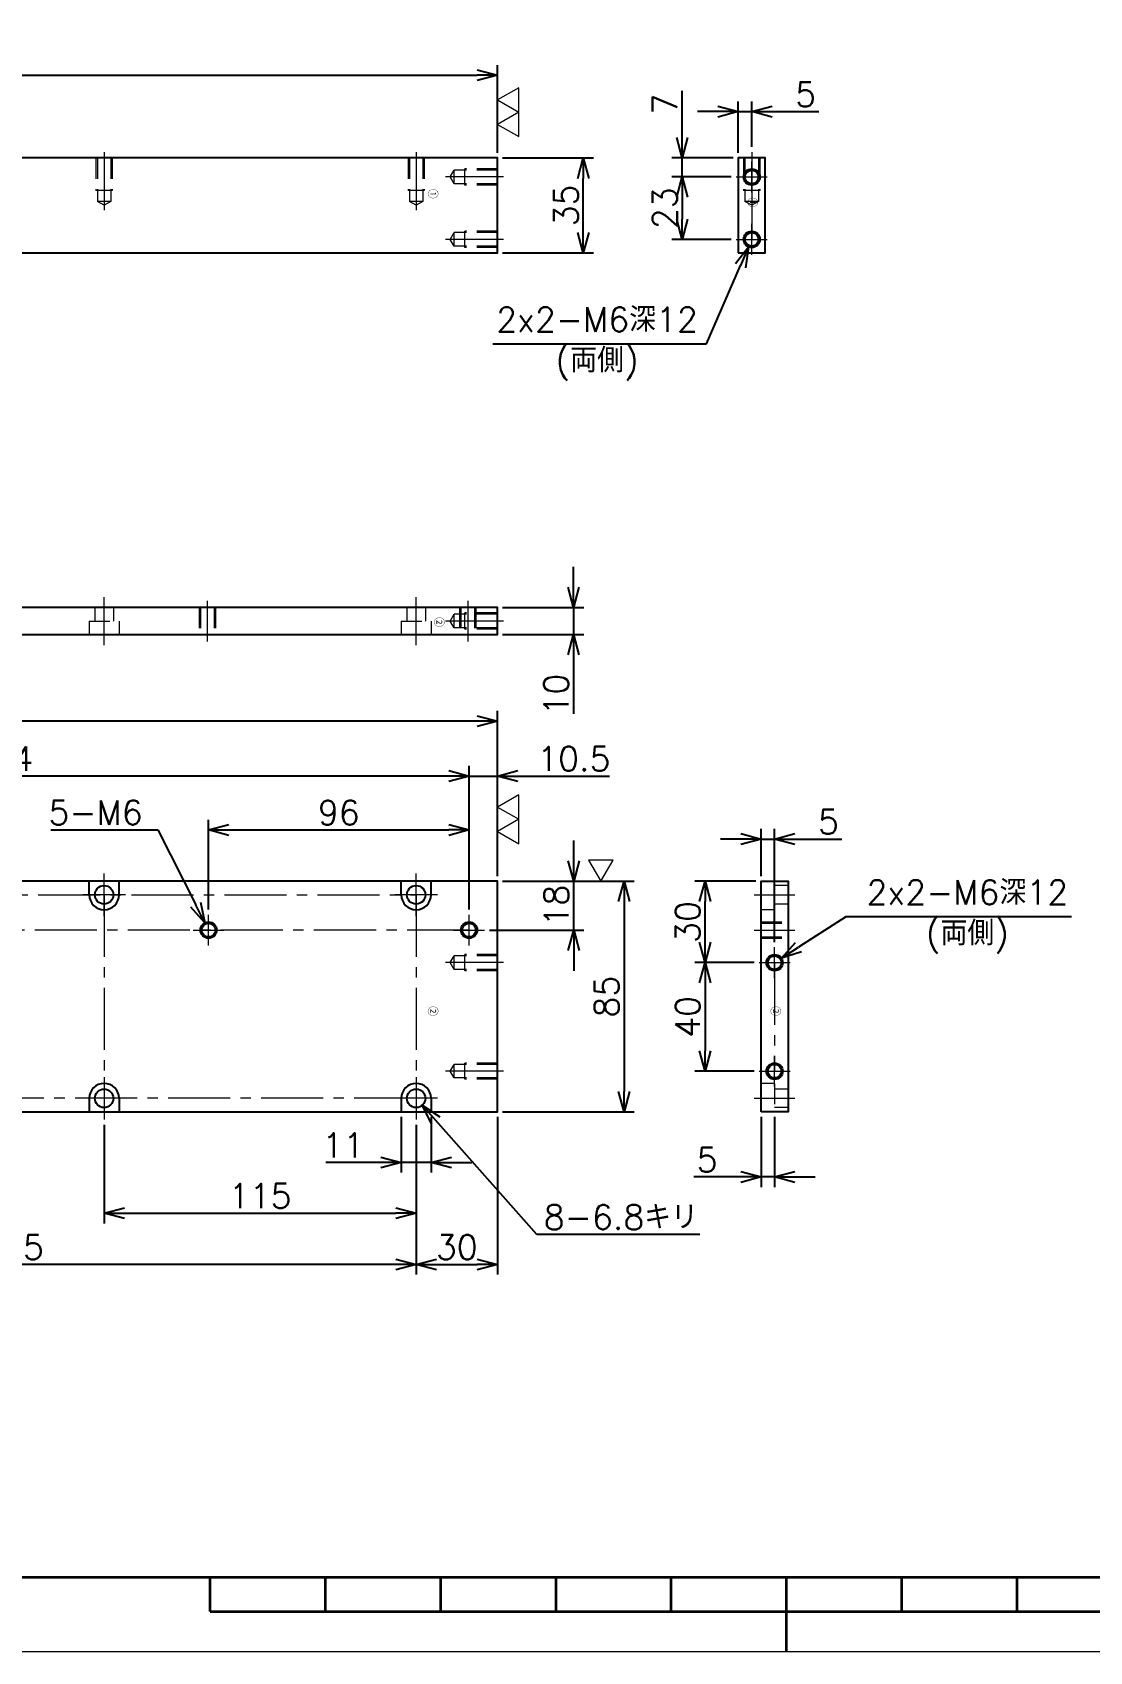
# Model space of a CAD drawing. Header units: millimetres. Extents: x 0 to 1764, y -17 to 1242.
# Drawn here: x 632 to 1021, y 0 to 597 of the extents above; entities that cross this region are included whole.
import ezdxf

# ---------------------------------------------------------------- set-up
doc = ezdxf.new("R2010")
doc.units = ezdxf.units.MM
doc.header["$LTSCALE"] = 1.2
doc.header["$PDMODE"] = 99
doc.header["$PDSIZE"] = 1
doc.linetypes.add('CENTER2', pattern=[28.575, 19.05, -3.175, 3.175, -3.175])
doc.linetypes.add('HIDDEN', pattern=[9.525, 6.35, -3.175])
for name, color, linetype, lineweight in [('04_HIDDEN', 2, 'HIDDEN', 13), ('05_CENTER', 4, 'CENTER2', 13), ('08_DIM', 3, 'Continuous', 13), ('90_FRAME', 5, 'Continuous', 35)]:
    doc.layers.add(name, color=color, linetype=linetype, lineweight=lineweight)
doc.layers.add('10_DRAFT', color=8, linetype='Continuous', lineweight=0, plot=False)
doc.layers.add('91_BLANK', color=5, linetype='Continuous', lineweight=0, plot=False)
doc.styles.add('KSS_TXT', font='txt.shx', dxfattribs={"bigfont": 'extfont2.shx'})
doc.dimstyles.new('KSS_DIM', dxfattribs={"dimscale": 3, "dimtxt": 3, "dimasz": 2.5, "dimexe": 1.25, "dimexo": 0.625, "dimtad": 1, "dimdsep": 46, "dimtxsty": 'KSS_TXT', "dimblk": 'OPEN30', "dimcen": 0, "dimazin": 2, "dimtfac": 0.75, "dimtmove": 0, "dimatfit": 3, "dimldrblk": 'OPEN30', "dimfxl": 1.25, "dimtolj": 1, "dimarcsym": 0})
doc.dimstyles.new('KSS_DIM$3', dxfattribs={"dimscale": 3, "dimtxt": 3, "dimasz": 2.5, "dimexe": 1.25, "dimexo": 0.625, "dimtad": 1, "dimtih": 1, "dimtoh": 1, "dimdsep": 46, "dimtxsty": 'KSS_TXT', "dimblk": 'OPEN30', "dimcen": 0, "dimazin": 2, "dimtfac": 0.75, "dimtofl": 0, "dimtmove": 0, "dimatfit": 3, "dimldrblk": 'OPEN30', "dimfxl": 1.25, "dimtolj": 1, "dimarcsym": 0})

# ---------------------------------------------------------------- blocks, each defined once
blk = doc.blocks.new('M6tz_1')
at = {"color": 0}
for radius in [3, 2.5]:
    blk.add_circle((0, 0), radius, dxfattribs=at)
at = {"layer": '05_CENTER'}
for p, q in [((5.68, 0), (-5.68, 0)), ((0, -5.68), (0, 5.68))]:
    blk.add_line(p, q, dxfattribs=at)
blk = doc.blocks.new('_Open30')
at = {"color": 0, "linetype": 'ByBlock', "lineweight": -2}
for p, q in [((-1, 0.268), (0, 0)), ((0, 0), (-1, -0.268)), ((0, 0), (-1, 0))]:
    blk.add_line(p, q, dxfattribs=at)
blk = doc.blocks.new('*D226')
at = {"layer": '08_DIM', "color": 0, "lineweight": -2, "transparency": 16777216}
for p, q in [((398.1, 552.39), (398.1, 584.79)), ((405.6, 581.04), (795.6, 581.04)), ((803.1, 552.39), (803.1, 584.79))]:
    blk.add_line(p, q, dxfattribs=at)
at = {"layer": 'Defpoints', "color": 0, "transparency": 16777216}
for p in [(803.1, 581.04), (398.1, 550.52), (803.1, 550.52)]:
    blk.add_point(p, dxfattribs=at)
at = {"layer": '08_DIM', "color": 0, "lineweight": -2, "transparency": 16777216, "xscale": 7.5, "yscale": 7.5, "zscale": 7.5, "rotation": 180}
blk.add_blockref('_Open30', (398.1, 581.04), dxfattribs=at)
at = {"layer": '08_DIM', "color": 0, "lineweight": -2, "transparency": 16777216, "xscale": 7.5, "yscale": 7.5, "zscale": 7.5}
blk.add_blockref('_Open30', (803.1, 581.04), dxfattribs=at)
at = {"layer": '08_DIM', "color": 0, "transparency": 16777216, "insert": (600.6, 587.42), "char_height": 9, "attachment_point": 5, "style": 'KSS_TXT'}
blk.add_mtext('405{\\H7.500000;±0.05}', dxfattribs=at)
blk = doc.blocks.new('*D227')
at = {"layer": '08_DIM', "color": 0, "lineweight": -2, "transparency": 16777216}
for p, q in [((804.98, 550.52), (838.46, 550.52)), ((834.71, 523.02), (834.71, 543.02)), ((804.98, 515.52), (838.46, 515.52))]:
    blk.add_line(p, q, dxfattribs=at)
at = {"layer": 'Defpoints', "color": 0, "transparency": 16777216}
for p in [(803.1, 550.52), (834.71, 550.52), (803.1, 515.52)]:
    blk.add_point(p, dxfattribs=at)
at = {"layer": '08_DIM', "color": 0, "lineweight": -2, "transparency": 16777216, "xscale": 7.5, "yscale": 7.5, "zscale": 7.5}
for p, rotation in [((834.71, 550.52), 90), ((834.71, 515.52), 270)]:
    blk.add_blockref('_Open30', p, dxfattribs=dict(at, rotation=rotation))
at = {"layer": '08_DIM', "color": 0, "transparency": 16777216, "insert": (828.34, 533.02), "char_height": 9, "attachment_point": 5, "rotation": 90, "style": 'KSS_TXT'}
blk.add_mtext('\\A1;35', dxfattribs=at)
blk = doc.blocks.new('*D228')
at = {"layer": '08_DIM', "color": 0, "lineweight": -2, "transparency": 16777216}
for p, q in [((871.14, 558.02), (871.14, 575.27)), ((889.91, 550.52), (867.39, 550.52)), ((871.14, 543.52), (871.14, 550.52)), ((889.24, 543.52), (867.39, 543.52)), ((871.14, 536.02), (871.14, 528.52))]:
    blk.add_line(p, q, dxfattribs=at)
at = {"layer": 'Defpoints', "color": 0, "transparency": 16777216}
for p in [(871.14, 550.52), (891.79, 550.52), (891.11, 543.52)]:
    blk.add_point(p, dxfattribs=at)
at = {"layer": '08_DIM', "color": 0, "lineweight": -2, "transparency": 16777216, "xscale": 7.5, "yscale": 7.5, "zscale": 7.5}
for p, rotation in [((871.14, 550.52), 270), ((871.14, 543.52), 90)]:
    blk.add_blockref('_Open30', p, dxfattribs=dict(at, rotation=rotation))
at = {"layer": '08_DIM', "color": 0, "transparency": 16777216, "insert": (864.76, 570.39), "char_height": 9, "attachment_point": 5, "rotation": 90, "style": 'KSS_TXT'}
blk.add_mtext('\\A1;7', dxfattribs=at)
blk = doc.blocks.new('*D229')
at = {"layer": '08_DIM', "color": 0, "lineweight": -2, "transparency": 16777216}
for p, q in [((889.24, 543.52), (867.39, 543.52)), ((871.14, 536.02), (871.14, 528.02)), ((889.24, 520.52), (867.39, 520.52))]:
    blk.add_line(p, q, dxfattribs=at)
at = {"layer": 'Defpoints', "color": 0, "transparency": 16777216}
for p in [(891.11, 543.52), (871.14, 520.52), (891.11, 520.52)]:
    blk.add_point(p, dxfattribs=at)
at = {"layer": '08_DIM', "color": 0, "lineweight": -2, "transparency": 16777216, "xscale": 7.5, "yscale": 7.5, "zscale": 7.5}
for p, rotation in [((871.14, 543.52), 90), ((871.14, 520.52), 270)]:
    blk.add_blockref('_Open30', p, dxfattribs=dict(at, rotation=rotation))
at = {"layer": '08_DIM', "color": 0, "transparency": 16777216, "insert": (864.76, 532.02), "char_height": 9, "attachment_point": 5, "rotation": 90, "style": 'KSS_TXT'}
blk.add_mtext('\\A1;23', dxfattribs=at)
blk = doc.blocks.new('*D230')
at = {"layer": '08_DIM', "color": 0, "lineweight": -2, "transparency": 16777216}
for p, q in [((884.29, 567.6), (876.79, 567.6)), ((891.79, 552.39), (891.79, 571.35)), ((891.79, 567.6), (896.79, 567.6)), ((896.79, 554.58), (896.79, 571.35)), ((904.29, 567.6), (921.54, 567.6))]:
    blk.add_line(p, q, dxfattribs=at)
at = {"layer": 'Defpoints', "color": 0, "transparency": 16777216}
for p in [(896.79, 567.6), (891.79, 550.52), (896.79, 552.71)]:
    blk.add_point(p, dxfattribs=at)
at = {"layer": '08_DIM', "color": 0, "lineweight": -2, "transparency": 16777216, "xscale": 7.5, "yscale": 7.5, "zscale": 7.5}
blk.add_blockref('_Open30', (891.79, 567.6), dxfattribs=at)
at = {"layer": '08_DIM', "color": 0, "lineweight": -2, "transparency": 16777216, "xscale": 7.5, "yscale": 7.5, "zscale": 7.5, "rotation": 180}
blk.add_blockref('_Open30', (896.79, 567.6), dxfattribs=at)
at = {"layer": '08_DIM', "color": 0, "transparency": 16777216, "insert": (916.66, 573.97), "char_height": 9, "attachment_point": 5, "style": 'KSS_TXT'}
blk.add_mtext('\\A1;5', dxfattribs=at)
blk = doc.blocks.new('*D234')
at = {"layer": '08_DIM', "color": 0, "lineweight": -2, "transparency": 16777216}
for p, q in [((880.06, 481.99), (892.61, 510.88)), ((801.38, 481.99), (880.06, 481.99))]:
    blk.add_line(p, q, dxfattribs=at)
at = {"layer": 'Defpoints', "color": 0, "transparency": 16777216}
for p in [(897.98, 523.27), (895.59, 517.76)]:
    blk.add_point(p, dxfattribs=at)
at = {"layer": '08_DIM', "color": 0, "lineweight": -2, "transparency": 16777216, "xscale": 7.5, "yscale": 7.5, "zscale": 7.5, "rotation": 66.52512644623862}
blk.add_blockref('_Open30', (895.59, 517.76), dxfattribs=at)
at = {"layer": '08_DIM', "color": 0, "transparency": 16777216, "insert": (839.78, 481.99), "char_height": 9, "attachment_point": 5, "style": 'KSS_TXT'}
blk.add_mtext('\\A1;2x2-M6深12\\P(両側)', dxfattribs=at)
blk = doc.blocks.new('p1ba02')
for p, q in [((-1.5, 2.6), (1.5, 2.6)), ((0, 0), (-1.5, 2.6)), ((1.5, 2.6), (0, 0)), ((3, 0), (1.5, 2.6)), ((1.5, 2.6), (4.5, 2.6)), ((4.5, 2.6), (3, 0))]:
    blk.add_line(p, q)
blk = doc.blocks.new('*D248')
at = {"layer": '08_DIM', "color": 0, "lineweight": -2, "transparency": 16777216}
for p, q in [((696.6, 273.49), (696.6, 306.6)), ((792.6, 273.49), (792.6, 306.6)), ((704.1, 302.85), (785.1, 302.85))]:
    blk.add_line(p, q, dxfattribs=at)
at = {"layer": 'Defpoints', "color": 0, "transparency": 16777216}
for p in [(792.6, 302.85), (696.6, 271.61), (792.6, 271.61)]:
    blk.add_point(p, dxfattribs=at)
at = {"layer": '08_DIM', "color": 0, "lineweight": -2, "transparency": 16777216, "xscale": 7.5, "yscale": 7.5, "zscale": 7.5, "rotation": 180}
blk.add_blockref('_Open30', (696.6, 302.85), dxfattribs=at)
at = {"layer": '08_DIM', "color": 0, "lineweight": -2, "transparency": 16777216, "xscale": 7.5, "yscale": 7.5, "zscale": 7.5}
blk.add_blockref('_Open30', (792.6, 302.85), dxfattribs=at)
at = {"layer": '08_DIM', "color": 0, "transparency": 16777216, "insert": (744.6, 309.22), "char_height": 9, "attachment_point": 5, "style": 'KSS_TXT'}
blk.add_mtext('\\A1;96', dxfattribs=at)
blk = doc.blocks.new('*D249')
at = {"layer": '08_DIM', "color": 0, "lineweight": -2, "transparency": 16777216}
for p, q in [((408.6, 273.49), (408.6, 326.46)), ((785.1, 322.71), (416.1, 322.71)), ((792.6, 273.49), (792.6, 326.46))]:
    blk.add_line(p, q, dxfattribs=at)
at = {"layer": 'Defpoints', "color": 0, "transparency": 16777216}
for p in [(408.6, 322.71), (408.6, 271.61), (792.6, 271.61)]:
    blk.add_point(p, dxfattribs=at)
at = {"layer": '08_DIM', "color": 0, "lineweight": -2, "transparency": 16777216, "xscale": 7.5, "yscale": 7.5, "zscale": 7.5, "rotation": 180}
blk.add_blockref('_Open30', (408.6, 322.71), dxfattribs=at)
at = {"layer": '08_DIM', "color": 0, "lineweight": -2, "transparency": 16777216, "xscale": 7.5, "yscale": 7.5, "zscale": 7.5}
blk.add_blockref('_Open30', (792.6, 322.71), dxfattribs=at)
at = {"layer": '08_DIM', "color": 0, "transparency": 16777216, "insert": (600.6, 329.09), "char_height": 9, "attachment_point": 5, "style": 'KSS_TXT'}
blk.add_mtext('\\A1;4x96=384', dxfattribs=at)
blk = doc.blocks.new('*D250')
at = {"layer": '08_DIM', "color": 0, "lineweight": -2, "transparency": 16777216}
for p, q in [((785.1, 322.71), (777.6, 322.71)), ((792.6, 273.49), (792.6, 326.46)), ((792.6, 322.71), (803.1, 322.71)), ((803.1, 285.81), (803.1, 326.46)), ((810.6, 322.71), (844.35, 322.71))]:
    blk.add_line(p, q, dxfattribs=at)
at = {"layer": 'Defpoints', "color": 0, "transparency": 16777216}
for p in [(803.1, 322.71), (803.1, 283.94), (792.6, 271.61)]:
    blk.add_point(p, dxfattribs=at)
at = {"layer": '08_DIM', "color": 0, "lineweight": -2, "transparency": 16777216, "xscale": 7.5, "yscale": 7.5, "zscale": 7.5}
blk.add_blockref('_Open30', (792.6, 322.71), dxfattribs=at)
at = {"layer": '08_DIM', "color": 0, "lineweight": -2, "transparency": 16777216, "xscale": 7.5, "yscale": 7.5, "zscale": 7.5, "rotation": 180}
blk.add_blockref('_Open30', (803.1, 322.71), dxfattribs=at)
at = {"layer": '08_DIM', "color": 0, "transparency": 16777216, "insert": (831.23, 329.09), "char_height": 9, "attachment_point": 5, "style": 'KSS_TXT'}
blk.add_mtext('\\A1;10.5', dxfattribs=at)
blk = doc.blocks.new('*D251')
at = {"layer": '08_DIM', "color": 0, "lineweight": -2, "transparency": 16777216}
for p, q in [((398.1, 285.81), (398.1, 346.7)), ((803.1, 285.81), (803.1, 346.7)), ((795.6, 342.95), (405.6, 342.95))]:
    blk.add_line(p, q, dxfattribs=at)
at = {"layer": 'Defpoints', "color": 0, "transparency": 16777216}
for p in [(398.1, 342.95), (398.1, 283.94), (803.1, 283.94)]:
    blk.add_point(p, dxfattribs=at)
at = {"layer": '08_DIM', "color": 0, "lineweight": -2, "transparency": 16777216, "xscale": 7.5, "yscale": 7.5, "zscale": 7.5, "rotation": 180}
blk.add_blockref('_Open30', (398.1, 342.95), dxfattribs=at)
at = {"layer": '08_DIM', "color": 0, "lineweight": -2, "transparency": 16777216, "xscale": 7.5, "yscale": 7.5, "zscale": 7.5}
blk.add_blockref('_Open30', (803.1, 342.95), dxfattribs=at)
at = {"layer": '08_DIM', "color": 0, "transparency": 16777216, "insert": (600.6, 349.32), "char_height": 9, "attachment_point": 5, "style": 'KSS_TXT'}
blk.add_mtext('405{\\H7.500000;±0.05}', dxfattribs=at)
blk = doc.blocks.new('*D253')
at = {"layer": '08_DIM', "color": 0, "lineweight": -2, "transparency": 16777216}
for p, q in [((831.19, 291.44), (831.19, 298.94)), ((804.98, 283.94), (834.94, 283.94)), ((831.19, 265.94), (831.19, 283.94)), ((800.16, 265.94), (834.94, 265.94)), ((831.19, 258.44), (831.19, 250.94))]:
    blk.add_line(p, q, dxfattribs=at)
at = {"layer": 'Defpoints', "color": 0, "transparency": 16777216}
for p in [(803.1, 283.94), (831.19, 283.94), (798.28, 265.94)]:
    blk.add_point(p, dxfattribs=at)
at = {"layer": '08_DIM', "color": 0, "lineweight": -2, "transparency": 16777216, "xscale": 7.5, "yscale": 7.5, "zscale": 7.5}
for p, rotation in [((831.19, 283.94), 270), ((831.19, 265.94), 90)]:
    blk.add_blockref('_Open30', p, dxfattribs=dict(at, rotation=rotation))
at = {"layer": '08_DIM', "color": 0, "transparency": 16777216, "insert": (824.81, 274.94), "char_height": 9, "attachment_point": 5, "rotation": 90, "style": 'KSS_TXT'}
blk.add_mtext('\\A1;18', dxfattribs=at)
blk = doc.blocks.new('*D254')
at = {"layer": '08_DIM', "color": 0, "lineweight": -2, "transparency": 16777216}
for p, q in [((804.98, 283.94), (853.47, 283.94)), ((849.72, 276.44), (849.72, 206.44)), ((804.98, 198.94), (853.47, 198.94))]:
    blk.add_line(p, q, dxfattribs=at)
at = {"layer": 'Defpoints', "color": 0, "transparency": 16777216}
for p in [(803.1, 283.94), (803.1, 198.94), (849.72, 198.94)]:
    blk.add_point(p, dxfattribs=at)
at = {"layer": '08_DIM', "color": 0, "lineweight": -2, "transparency": 16777216, "xscale": 7.5, "yscale": 7.5, "zscale": 7.5}
for p, rotation in [((849.72, 283.94), 90), ((849.72, 198.94), 270)]:
    blk.add_blockref('_Open30', p, dxfattribs=dict(at, rotation=rotation))
at = {"layer": '08_DIM', "color": 0, "transparency": 16777216, "insert": (843.35, 241.44), "char_height": 9, "attachment_point": 5, "rotation": 90, "style": 'KSS_TXT'}
blk.add_mtext('\\A1;85', dxfattribs=at)
blk = doc.blocks.new('*D255')
at = {"layer": '08_DIM', "color": 0, "lineweight": -2, "transparency": 16777216}
for p, q in [((898.35, 283.94), (875.82, 283.94)), ((879.57, 261.44), (879.57, 276.44)), ((897.67, 253.94), (875.82, 253.94))]:
    blk.add_line(p, q, dxfattribs=at)
at = {"layer": 'Defpoints', "color": 0, "transparency": 16777216}
for p in [(879.57, 283.94), (900.22, 283.94), (899.55, 253.94)]:
    blk.add_point(p, dxfattribs=at)
at = {"layer": '08_DIM', "color": 0, "lineweight": -2, "transparency": 16777216, "xscale": 7.5, "yscale": 7.5, "zscale": 7.5}
for p, rotation in [((879.57, 283.94), 90), ((879.57, 253.94), 270)]:
    blk.add_blockref('_Open30', p, dxfattribs=dict(at, rotation=rotation))
at = {"layer": '08_DIM', "color": 0, "transparency": 16777216, "insert": (873.2, 268.94), "char_height": 9, "attachment_point": 5, "rotation": 90, "style": 'KSS_TXT'}
blk.add_mtext('\\A1;30', dxfattribs=at)
blk = doc.blocks.new('*D256')
at = {"layer": '08_DIM', "color": 0, "lineweight": -2, "transparency": 16777216}
for p, q in [((897.67, 253.94), (875.82, 253.94)), ((879.57, 246.44), (879.57, 221.44)), ((897.67, 213.94), (875.82, 213.94))]:
    blk.add_line(p, q, dxfattribs=at)
at = {"layer": 'Defpoints', "color": 0, "transparency": 16777216}
for p in [(899.55, 253.94), (879.57, 213.94), (899.55, 213.94)]:
    blk.add_point(p, dxfattribs=at)
at = {"layer": '08_DIM', "color": 0, "lineweight": -2, "transparency": 16777216, "xscale": 7.5, "yscale": 7.5, "zscale": 7.5}
for p, rotation in [((879.57, 253.94), 90), ((879.57, 213.94), 270)]:
    blk.add_blockref('_Open30', p, dxfattribs=dict(at, rotation=rotation))
at = {"layer": '08_DIM', "color": 0, "transparency": 16777216, "insert": (873.2, 233.94), "char_height": 9, "attachment_point": 5, "rotation": 90, "style": 'KSS_TXT'}
blk.add_mtext('\\A1;40', dxfattribs=at)
blk = doc.blocks.new('*D257')
at = {"layer": '08_DIM', "color": 0, "lineweight": -2, "transparency": 16777216}
for p, q in [((892.72, 299.51), (885.22, 299.51)), ((900.22, 285.81), (900.22, 303.26)), ((900.22, 299.51), (905.22, 299.51)), ((905.22, 261.49), (905.22, 303.26)), ((912.72, 299.51), (929.97, 299.51))]:
    blk.add_line(p, q, dxfattribs=at)
at = {"layer": 'Defpoints', "color": 0, "transparency": 16777216}
for p in [(905.22, 299.51), (900.22, 283.94), (905.22, 259.61)]:
    blk.add_point(p, dxfattribs=at)
at = {"layer": '08_DIM', "color": 0, "lineweight": -2, "transparency": 16777216, "xscale": 7.5, "yscale": 7.5, "zscale": 7.5}
blk.add_blockref('_Open30', (900.22, 299.51), dxfattribs=at)
at = {"layer": '08_DIM', "color": 0, "lineweight": -2, "transparency": 16777216, "xscale": 7.5, "yscale": 7.5, "zscale": 7.5, "rotation": 180}
blk.add_blockref('_Open30', (905.22, 299.51), dxfattribs=at)
at = {"layer": '08_DIM', "color": 0, "transparency": 16777216, "insert": (925.1, 305.89), "char_height": 9, "attachment_point": 5, "style": 'KSS_TXT'}
blk.add_mtext('\\A1;5', dxfattribs=at)
blk = doc.blocks.new('*D258')
at = {"layer": '08_DIM', "color": 0, "lineweight": -2, "transparency": 16777216}
for p, q in [((658.1, 194.22), (658.1, 157.85)), ((773.1, 194.22), (773.1, 157.85)), ((665.6, 161.6), (765.6, 161.6))]:
    blk.add_line(p, q, dxfattribs=at)
at = {"layer": 'Defpoints', "color": 0, "transparency": 16777216}
for p in [(658.1, 196.09), (773.1, 196.09), (773.1, 161.6)]:
    blk.add_point(p, dxfattribs=at)
at = {"layer": '08_DIM', "color": 0, "lineweight": -2, "transparency": 16777216, "xscale": 7.5, "yscale": 7.5, "zscale": 7.5, "rotation": 180}
blk.add_blockref('_Open30', (658.1, 161.6), dxfattribs=at)
at = {"layer": '08_DIM', "color": 0, "lineweight": -2, "transparency": 16777216, "xscale": 7.5, "yscale": 7.5, "zscale": 7.5}
blk.add_blockref('_Open30', (773.1, 161.6), dxfattribs=at)
at = {"layer": '08_DIM', "color": 0, "transparency": 16777216, "insert": (715.6, 167.98), "char_height": 9, "attachment_point": 5, "style": 'KSS_TXT'}
blk.add_mtext('\\A1;115', dxfattribs=at)
blk = doc.blocks.new('*D259')
at = {"layer": '08_DIM', "color": 0, "lineweight": -2, "transparency": 16777216}
for p, q in [((803.1, 197.06), (803.1, 138.94)), ((773.1, 194.22), (773.1, 138.94)), ((780.6, 142.69), (795.6, 142.69))]:
    blk.add_line(p, q, dxfattribs=at)
at = {"layer": 'Defpoints', "color": 0, "transparency": 16777216}
for p in [(803.1, 198.94), (773.1, 196.09), (803.1, 142.69)]:
    blk.add_point(p, dxfattribs=at)
at = {"layer": '08_DIM', "color": 0, "lineweight": -2, "transparency": 16777216, "xscale": 7.5, "yscale": 7.5, "zscale": 7.5, "rotation": 180}
blk.add_blockref('_Open30', (773.1, 142.69), dxfattribs=at)
at = {"layer": '08_DIM', "color": 0, "lineweight": -2, "transparency": 16777216, "xscale": 7.5, "yscale": 7.5, "zscale": 7.5}
blk.add_blockref('_Open30', (803.1, 142.69), dxfattribs=at)
at = {"layer": '08_DIM', "color": 0, "transparency": 16777216, "insert": (788.1, 149.06), "char_height": 9, "attachment_point": 5, "style": 'KSS_TXT'}
blk.add_mtext('\\A1;30', dxfattribs=at)
blk = doc.blocks.new('*D260')
at = {"layer": '08_DIM', "color": 0, "lineweight": -2, "transparency": 16777216}
for p, q in [((428.1, 194.22), (428.1, 138.94)), ((773.1, 194.22), (773.1, 138.94)), ((765.6, 142.69), (435.6, 142.69))]:
    blk.add_line(p, q, dxfattribs=at)
at = {"layer": 'Defpoints', "color": 0, "transparency": 16777216}
for p in [(428.1, 196.09), (773.1, 196.09), (428.1, 142.69)]:
    blk.add_point(p, dxfattribs=at)
at = {"layer": '08_DIM', "color": 0, "lineweight": -2, "transparency": 16777216, "xscale": 7.5, "yscale": 7.5, "zscale": 7.5, "rotation": 180}
blk.add_blockref('_Open30', (428.1, 142.69), dxfattribs=at)
at = {"layer": '08_DIM', "color": 0, "lineweight": -2, "transparency": 16777216, "xscale": 7.5, "yscale": 7.5, "zscale": 7.5}
blk.add_blockref('_Open30', (773.1, 142.69), dxfattribs=at)
at = {"layer": '08_DIM', "color": 0, "transparency": 16777216, "insert": (600.6, 149.06), "char_height": 9, "attachment_point": 5, "style": 'KSS_TXT'}
blk.add_mtext('\\A1;3x115=345', dxfattribs=at)
blk = doc.blocks.new('*D265')
at = {"layer": '08_DIM', "color": 0, "lineweight": -2, "transparency": 16777216}
for p, q in [((831.1, 392.35), (831.1, 399.85)), ((804.98, 384.85), (834.85, 384.85)), ((831.1, 384.85), (831.1, 374.85)), ((804.98, 374.85), (834.85, 374.85)), ((831.1, 367.35), (831.1, 345.6))]:
    blk.add_line(p, q, dxfattribs=at)
at = {"layer": 'Defpoints', "color": 0, "transparency": 16777216}
for p in [(803.1, 384.85), (803.1, 374.85), (831.1, 374.85)]:
    blk.add_point(p, dxfattribs=at)
at = {"layer": '08_DIM', "color": 0, "lineweight": -2, "transparency": 16777216, "xscale": 7.5, "yscale": 7.5, "zscale": 7.5}
for p, rotation in [((831.1, 384.85), 270), ((831.1, 374.85), 90)]:
    blk.add_blockref('_Open30', p, dxfattribs=dict(at, rotation=rotation))
at = {"layer": '08_DIM', "color": 0, "transparency": 16777216, "insert": (824.72, 352.72), "char_height": 9, "attachment_point": 5, "rotation": 90, "style": 'KSS_TXT'}
blk.add_mtext('\\A1;10', dxfattribs=at)
blk = doc.blocks.new('*D266')
at = {"layer": '08_DIM', "color": 0, "lineweight": -2, "transparency": 16777216}
for p, q in [((900.22, 197.06), (900.22, 171.19)), ((905.22, 197.06), (905.22, 171.19)), ((892.72, 174.94), (875.47, 174.94)), ((905.22, 174.94), (900.22, 174.94)), ((912.72, 174.94), (920.22, 174.94))]:
    blk.add_line(p, q, dxfattribs=at)
at = {"layer": 'Defpoints', "color": 0, "transparency": 16777216}
for p in [(900.22, 198.94), (905.22, 198.94), (900.22, 174.94)]:
    blk.add_point(p, dxfattribs=at)
at = {"layer": '08_DIM', "color": 0, "lineweight": -2, "transparency": 16777216, "xscale": 7.5, "yscale": 7.5, "zscale": 7.5}
blk.add_blockref('_Open30', (900.22, 174.94), dxfattribs=at)
at = {"layer": '08_DIM', "color": 0, "lineweight": -2, "transparency": 16777216, "xscale": 7.5, "yscale": 7.5, "zscale": 7.5, "rotation": 180}
blk.add_blockref('_Open30', (905.22, 174.94), dxfattribs=at)
at = {"layer": '08_DIM', "color": 0, "transparency": 16777216, "insert": (880.35, 181.31), "char_height": 9, "attachment_point": 5, "style": 'KSS_TXT'}
blk.add_mtext('\\A1;5', dxfattribs=at)
blk = doc.blocks.new('*D267')
at = {"layer": '08_DIM', "color": 0, "lineweight": -2, "transparency": 16777216}
for p, q in [((767.6, 197.06), (767.6, 176.54)), ((778.6, 197.06), (778.6, 176.54)), ((760.1, 180.29), (739.85, 180.29)), ((778.6, 180.29), (767.6, 180.29)), ((786.1, 180.29), (793.6, 180.29))]:
    blk.add_line(p, q, dxfattribs=at)
at = {"layer": 'Defpoints', "color": 0, "transparency": 16777216}
for p in [(767.6, 198.94), (778.6, 198.94), (767.6, 180.29)]:
    blk.add_point(p, dxfattribs=at)
at = {"layer": '08_DIM', "color": 0, "lineweight": -2, "transparency": 16777216, "xscale": 7.5, "yscale": 7.5, "zscale": 7.5}
blk.add_blockref('_Open30', (767.6, 180.29), dxfattribs=at)
at = {"layer": '08_DIM', "color": 0, "lineweight": -2, "transparency": 16777216, "xscale": 7.5, "yscale": 7.5, "zscale": 7.5, "rotation": 180}
blk.add_blockref('_Open30', (778.6, 180.29), dxfattribs=at)
at = {"layer": '08_DIM', "color": 0, "transparency": 16777216, "insert": (746.23, 186.67), "char_height": 9, "attachment_point": 5, "style": 'KSS_TXT'}
blk.add_mtext('\\A1;11', dxfattribs=at)
blk = doc.blocks.new('p1ba01')
for p, q in [((0, 0), (-1.5, 2.6)), ((-1.5, 2.6), (1.5, 2.6)), ((1.5, 2.6), (0, 0))]:
    blk.add_line(p, q)
blk = doc.blocks.new('*D268')
at = {"layer": '08_DIM', "color": 0, "lineweight": -2, "transparency": 16777216}
for p, q in [((638.47, 302.88), (677.84, 302.88)), ((677.84, 302.88), (691.85, 275.3))]:
    blk.add_line(p, q, dxfattribs=at)
at = {"layer": 'Defpoints', "color": 0, "transparency": 16777216}
for p in [(695.25, 268.61), (697.96, 263.26)]:
    blk.add_point(p, dxfattribs=at)
at = {"layer": '08_DIM', "color": 0, "lineweight": -2, "transparency": 16777216, "xscale": 7.5, "yscale": 7.5, "zscale": 7.5, "rotation": 296.9210158209579}
blk.add_blockref('_Open30', (695.25, 268.61), dxfattribs=at)
at = {"layer": '08_DIM', "color": 0, "transparency": 16777216, "insert": (654.97, 309.26), "char_height": 9, "attachment_point": 5, "style": 'KSS_TXT'}
blk.add_mtext('\\A1;5-M6', dxfattribs=at)
blk = doc.blocks.new('*D269')
at = {"layer": '08_DIM', "color": 0, "lineweight": -2, "transparency": 16777216}
for p, q in [((817.59, 153.76), (780.33, 195.78)), ((877.66, 153.76), (817.59, 153.76))]:
    blk.add_line(p, q, dxfattribs=at)
at = {"layer": 'Defpoints', "color": 0, "transparency": 16777216}
for p in [(770.85, 206.48), (775.36, 201.39)]:
    blk.add_point(p, dxfattribs=at)
at = {"layer": '08_DIM', "color": 0, "lineweight": -2, "transparency": 16777216, "xscale": 7.5, "yscale": 7.5, "zscale": 7.5, "rotation": 131.5559637810184}
blk.add_blockref('_Open30', (775.36, 201.39), dxfattribs=at)
at = {"layer": '08_DIM', "color": 0, "transparency": 16777216, "insert": (848.56, 160.13), "char_height": 9, "attachment_point": 5, "style": 'KSS_TXT'}
blk.add_mtext('\\A1;8-6.8キリ', dxfattribs=at)
blk = doc.blocks.new('*D270')
at = {"layer": '08_DIM', "color": 0, "lineweight": -2, "transparency": 16777216}
for p, q in [((931.47, 270.84), (914.05, 259.62)), ((1014.65, 270.84), (931.47, 270.84))]:
    blk.add_line(p, q, dxfattribs=at)
at = {"layer": 'Defpoints', "color": 0, "transparency": 16777216}
for p in [(902.7, 252.31), (907.75, 255.56)]:
    blk.add_point(p, dxfattribs=at)
at = {"layer": '08_DIM', "color": 0, "lineweight": -2, "transparency": 16777216, "xscale": 7.5, "yscale": 7.5, "zscale": 7.5, "rotation": 212.7808986654402}
blk.add_blockref('_Open30', (907.75, 255.56), dxfattribs=at)
at = {"layer": '08_DIM', "color": 0, "transparency": 16777216, "insert": (976.25, 270.84), "char_height": 9, "attachment_point": 5, "style": 'KSS_TXT'}
blk.add_mtext('\\A1;2x2-M6深12\\P(両側)', dxfattribs=at)

msp = doc.modelspace()

# ---------------------------------------------------------------- linework, layer by layer
for p, q in [((652.604, 278.936), (652.604, 283.936)), ((663.604, 278.936), (663.604, 283.936)), ((767.604, 278.936), (767.604, 283.936)), ((778.604, 278.936), (778.604, 283.936)), ((652.604, 203.936), (652.604, 198.936)), ((663.604, 203.936), (663.604, 198.936)), ((767.604, 203.936), (767.604, 198.936)), ((778.604, 203.936), (778.604, 198.936))]:
    msp.add_line(p, q)
at = {"color": 0}
for points in [[(398.104, 550.516), (398.104, 515.516), (803.104, 515.516), (803.104, 550.516)], [(891.789, 515.516), (901.789, 515.516), (901.789, 550.516), (891.789, 550.516)], [(398.104, 384.845), (398.104, 374.845), (803.104, 374.845), (803.104, 384.845)], [(398.104, 283.936), (398.104, 198.936), (803.104, 198.936), (803.104, 283.936)], [(900.225, 198.936), (900.225, 283.936), (910.225, 283.936), (910.225, 198.936)]]:
    msp.add_lwpolyline(points, close=True, dxfattribs=at)
for centre in [(658.104, 278.936), (773.104, 278.936), (658.104, 203.936), (773.104, 203.936)]:
    msp.add_circle(centre, 3.4, dxfattribs=at)
for centre, start, end in [((658.104, 278.936), 180, 0), ((773.104, 278.936), 180, 0), ((658.104, 203.936), 0, 180), ((773.104, 203.936), 0, 180)]:
    msp.add_arc(centre, 5.5, start, end, dxfattribs=at)
at = {"layer": '04_HIDDEN'}
for p, q in [((655.104, 550.516), (655.104, 538.516)), ((655.604, 550.516), (655.604, 534.516)), ((660.604, 550.516), (660.604, 534.516)), ((661.104, 550.516), (661.104, 538.516)), ((770.104, 550.516), (770.104, 538.516)), ((770.604, 550.516), (770.604, 534.516)), ((775.604, 550.516), (775.604, 534.516)), ((776.104, 550.516), (776.104, 538.516)), ((893.789, 550.516), (893.789, 538.516)), ((894.289, 550.516), (894.289, 534.516)), ((899.289, 550.516), (899.289, 534.516)), ((899.789, 550.516), (899.789, 538.516)), ((785.661, 543.516), (787.104, 546.016)), ((787.104, 541.016), (785.661, 543.516)), ((803.104, 546.016), (787.104, 546.016)), ((787.104, 541.016), (787.104, 546.016)), ((791.104, 540.516), (791.104, 546.516)), ((803.104, 546.516), (791.104, 546.516)), ((661.104, 538.516), (655.104, 538.516)), ((776.104, 538.516), (770.104, 538.516)), ((803.104, 541.016), (787.104, 541.016)), ((803.104, 540.516), (791.104, 540.516)), ((899.789, 538.516), (893.789, 538.516)), ((658.104, 533.073), (655.604, 534.516)), ((660.604, 534.516), (655.604, 534.516)), ((660.604, 534.516), (658.104, 533.073)), ((773.104, 533.073), (770.604, 534.516)), ((775.604, 534.516), (770.604, 534.516)), ((775.604, 534.516), (773.104, 533.073)), ((896.789, 533.073), (894.289, 534.516)), ((899.289, 534.516), (894.289, 534.516)), ((899.289, 534.516), (896.789, 533.073)), ((785.661, 520.516), (787.104, 523.016)), ((787.104, 518.016), (785.661, 520.516)), ((803.104, 523.016), (787.104, 523.016)), ((787.104, 518.016), (787.104, 523.016)), ((791.104, 517.516), (791.104, 523.516)), ((803.104, 523.516), (791.104, 523.516)), ((803.104, 518.016), (787.104, 518.016)), ((803.104, 517.516), (791.104, 517.516)), ((693.104, 384.845), (693.104, 374.845)), ((693.604, 384.845), (693.604, 374.845)), ((698.604, 384.845), (698.604, 374.845)), ((699.104, 384.845), (699.104, 374.845)), ((785.661, 379.845), (787.104, 382.345)), ((803.104, 382.345), (787.104, 382.345)), ((787.104, 377.345), (787.104, 382.345)), ((789.104, 384.845), (789.104, 374.845)), ((789.604, 384.845), (789.604, 374.845)), ((791.104, 376.845), (791.104, 382.845)), ((803.104, 382.845), (791.104, 382.845)), ((794.604, 384.845), (794.604, 374.845)), ((795.104, 384.845), (795.104, 374.845)), ((787.104, 377.345), (785.661, 379.845)), ((803.104, 377.345), (787.104, 377.345)), ((803.104, 376.845), (791.104, 376.845)), ((905.225, 273.436), (905.225, 283.936)), ((910.225, 282.336), (905.225, 282.336)), ((910.225, 275.536), (905.225, 275.536)), ((905.225, 273.436), (900.225, 273.436)), ((900.225, 268.936), (910.225, 268.936)), ((900.225, 268.436), (910.225, 268.436)), ((900.225, 263.436), (910.225, 263.436)), ((900.225, 262.936), (910.225, 262.936)), ((791.104, 250.936), (791.104, 256.936)), ((803.104, 256.936), (791.104, 256.936)), ((785.661, 253.936), (787.104, 256.436)), ((787.104, 251.436), (785.661, 253.936)), ((803.104, 256.436), (787.104, 256.436)), ((787.104, 251.436), (787.104, 256.436)), ((803.104, 251.436), (787.104, 251.436)), ((803.104, 250.936), (791.104, 250.936)), ((785.661, 213.936), (787.104, 216.436)), ((803.104, 216.436), (787.104, 216.436)), ((787.104, 211.436), (787.104, 216.436)), ((791.104, 210.936), (791.104, 216.936)), ((803.104, 216.936), (791.104, 216.936)), ((787.104, 211.436), (785.661, 213.936)), ((803.104, 211.436), (787.104, 211.436)), ((803.104, 210.936), (791.104, 210.936)), ((905.225, 209.436), (900.225, 209.436)), ((905.225, 209.436), (905.225, 198.936)), ((910.225, 207.336), (905.225, 207.336)), ((910.225, 200.536), (905.225, 200.536))]:
    msp.add_line(p, q, dxfattribs=at)
at = {"layer": '04_HIDDEN', "color": 9}
for p, q in [((654.704, 384.845), (654.704, 379.845)), ((661.504, 384.845), (661.504, 379.845)), ((769.704, 384.845), (769.704, 379.845)), ((776.504, 384.845), (776.504, 379.845)), ((652.604, 379.845), (652.604, 374.845)), ((652.604, 379.845), (663.604, 379.845)), ((663.604, 379.845), (663.604, 374.845)), ((767.604, 379.845), (767.604, 374.845)), ((767.604, 379.845), (778.604, 379.845)), ((778.604, 379.845), (778.604, 374.845))]:
    msp.add_line(p, q, dxfattribs=at)
at = {"layer": '05_CENTER'}
for p, q in [((658.104, 552.709), (658.104, 531.335)), ((773.104, 552.709), (773.104, 531.335)), ((896.789, 552.709), (896.789, 531.335)), ((805.298, 543.516), (783.923, 543.516)), ((896.789, 543.516), (896.789, 520.516)), ((805.298, 520.516), (783.923, 520.516)), ((696.104, 387.349), (696.104, 372.342)), ((792.104, 387.349), (792.104, 372.342)), ((805.298, 379.845), (783.923, 379.845)), ((658.104, 271.092), (658.104, 286.779)), ((773.104, 271.092), (773.104, 286.779)), ((665.948, 278.936), (650.261, 278.936)), ((658.104, 278.936), (658.104, 203.936)), ((780.948, 278.936), (765.261, 278.936)), ((897.721, 278.936), (912.728, 278.936)), ((792.604, 265.936), (408.604, 265.936)), ((897.721, 265.936), (912.728, 265.936)), ((805.298, 253.936), (783.923, 253.936)), ((905.225, 253.936), (905.225, 213.936)), ((658.104, 211.779), (658.104, 196.092)), ((773.104, 211.779), (773.104, 196.092)), ((805.298, 213.936), (783.923, 213.936)), ((665.948, 203.936), (650.261, 203.936)), ((780.948, 203.936), (765.261, 203.936)), ((897.721, 203.936), (912.728, 203.936))]:
    msp.add_line(p, q, dxfattribs=at)
at = {"layer": '05_CENTER', "color": 9}
for p, q in [((658.104, 370.986), (658.104, 388.704)), ((773.104, 370.986), (773.104, 388.704))]:
    msp.add_line(p, q, dxfattribs=at)
at = {"layer": '05_CENTER'}
msp.add_lwpolyline([(773.104, 278.936), (773.104, 203.936), (428.104, 203.936), (428.104, 278.936)], close=True, dxfattribs=at)
at = {"layer": '90_FRAME'}
for p, q in [((697.224, 14.743), (697.224, 27.485)), ((739.699, 14.743), (739.699, 27.485)), ((782.175, 14.743), (782.175, 27.485)), ((824.65, 14.743), (824.65, 27.485)), ((867.125, 14.743), (867.125, 27.485)), ((909.6, 0), (909.6, 27.485)), ((952.076, 14.743), (952.076, 27.485)), ((994.551, 14.743), (994.551, 27.485)), ((697.224, 14.743), (1121.977, 14.743))]:
    msp.add_line(p, q, dxfattribs=at)
msp.add_lwpolyline([(82.742, 27.485), (1736.459, 27.485), (1736.459, 1209.75), (82.742, 1209.75)], close=True, dxfattribs=at)
at = {"layer": '91_BLANK'}
msp.add_lwpolyline([(0, 0), (1764.068, 0), (1764.068, 1241.619), (0, 1241.619)], close=True, dxfattribs=at)

# ---------------------------------------------------------------- block references
at = {"rotation": 270}
for p in [(896.789, 543.516), (896.789, 520.516), (696.604, 265.936), (792.604, 265.936), (905.225, 253.936), (905.225, 213.936)]:
    msp.add_blockref('M6tz_1', p, dxfattribs=at)
at = {"layer": '08_DIM', "xscale": -3, "yscale": 3, "zscale": 3, "rotation": 270}
for p in [(803.104, 562.917), (803.104, 302.277)]:
    msp.add_blockref('p1ba02', p, dxfattribs=at)
at = {"layer": '08_DIM', "xscale": -3, "yscale": 3, "zscale": 3}
msp.add_blockref('p1ba01', (841.156, 283.936), dxfattribs=at)

# ---------------------------------------------------------------- texts
at = {"layer": '10_DRAFT', "style": 'KSS_TXT'}
for s, p in [('①', (777.461, 539.126)), ('①', (895.267, 535.983)), ('②', (779.755, 381.274)), ('②', (777.461, 237.883)), ('②', (903.787, 237.883))]:
    msp.add_text(s, height=3, rotation=270, dxfattribs=at).set_placement(p)

# ---------------------------------------------------------------- dimensions: what is measured, and where the dimension line sits
at = {"layer": '08_DIM'}
for base, p1, p2, override, picture, middle in [((803.104, 581.045), (398.104, 550.516), (803.104, 550.516), {"dimtol": 1, "dimtp": 0.05, "dimtm": 0.05, "dimtfac": 0.833333, "dimtolj": 0, "dimarcsym": 1}, '*D226', (600.604, 587.42)), ((398.104, 342.95), (803.104, 283.936), (398.104, 283.936), {"dimpost": '', "dimtol": 1, "dimlim": 0, "dimtp": 0.05, "dimtm": 0.05, "dimtfac": 0.833333, "dimtdec": 2, "dimtolj": 0, "dimtzin": 8, "dimarcsym": 1}, '*D251', (600.604, 349.325)), ((803.104, 322.712), (792.604, 271.611), (803.104, 283.936), {"dimarcsym": 1}, '*D250', (831.229, 329.087)), ((792.604, 302.845), (696.604, 271.611), (792.604, 271.611), {"dimarcsym": 1}, '*D248', (744.604, 309.22)), ((803.104, 142.69), (773.104, 196.092), (803.104, 198.936), {"dimarcsym": 1}, '*D259', (788.104, 149.065)), ((900.225, 174.94), (905.225, 198.936), (900.225, 198.936), {"dimarcsym": 1}, '*D266', (880.35, 181.315)), ((773.104, 161.602), (658.104, 196.092), (773.104, 196.092), {"dimarcsym": 1}, '*D258', (715.604, 167.977))]:
    dim = msp.add_linear_dim(base=base, p1=p1, p2=p2, dimstyle='KSS_DIM', override=override, dxfattribs=at)
    dim.commit()
    dim.dimension.update_dxf_attribs({"geometry": picture, "text_midpoint": middle})
for base, p1, p2, angle, picture, middle in [((896.789, 567.597), (891.789, 550.516), (896.789, 552.709), 180, '*D230', (916.664, 573.972)), ((871.139, 550.516), (891.113, 543.516), (891.789, 550.516), 90, '*D228', (864.764, 570.391)), ((834.71, 550.516), (803.104, 515.516), (803.104, 550.516), 90, '*D227', (828.335, 533.016)), ((871.139, 520.516), (891.113, 543.516), (891.113, 520.516), 90, '*D229', (864.764, 532.016)), ((831.097, 374.845), (803.104, 384.845), (803.104, 374.845), 90, '*D265', (824.722, 352.72)), ((905.225, 299.511), (900.225, 283.936), (905.225, 259.611), 180, '*D257', (925.1, 305.886)), ((831.186, 283.936), (798.28, 265.936), (803.104, 283.936), 90, '*D253', (824.811, 274.936)), ((849.721, 198.936), (803.104, 283.936), (803.104, 198.936), 90, '*D254', (843.346, 241.436)), ((879.574, 283.936), (899.549, 253.936), (900.225, 283.936), 90, '*D255', (873.199, 268.936)), ((879.574, 213.936), (899.549, 253.936), (899.549, 213.936), 90, '*D256', (873.199, 233.936)), ((767.604, 180.291), (778.604, 198.936), (767.604, 198.936), 180, '*D267', (746.229, 186.666))]:
    dim = msp.add_linear_dim(base=base, p1=p1, p2=p2, angle=angle, dimstyle='KSS_DIM', override={"dimarcsym": 1}, dxfattribs=at)
    dim.commit()
    dim.dimension.update_dxf_attribs({"geometry": picture, "text_midpoint": middle})
for p1, p2, text, override, picture, middle in [((897.984, 523.267), (895.594, 517.764), '2x2-M<>', {"dimpost": '<>深12\\X(両側)', "dimtix": 1, "dimarcsym": 1}, '*D234', (839.783, 481.992)), ((697.963, 263.261), (695.246, 268.611), '5-M<>', {"dimpost": '<>', "dimtix": 1, "dimarcsym": 1}, '*D268', (654.968, 302.882)), ((902.702, 252.311), (907.747, 255.56), '2x2-M<>', {"dimpost": '<>深12\\X(両側)', "dimtix": 1, "dimarcsym": 1}, '*D270', (976.247, 270.838)), ((770.849, 206.48), (775.36, 201.391), '8-<>キリ', {"dimpost": '<>', "dimtix": 1, "dimarcsym": 1}, '*D269', (848.561, 153.758))]:
    dim = msp.add_diameter_dim_2p(p1=p1, p2=p2, text=text, dimstyle='KSS_DIM$3', override=override, dxfattribs=at)
    dim.commit()
    dim.dimension.update_dxf_attribs({"geometry": picture, "text_midpoint": middle, "dimtype": 163})
for base, p1, p2, text, picture, middle in [((408.604, 322.712), (792.604, 271.611), (408.604, 271.611), '4x96=<>', '*D249', (600.604, 329.087)), ((428.104, 142.69), (773.104, 196.092), (428.104, 196.092), '3x115=<>', '*D260', (600.604, 149.065))]:
    dim = msp.add_linear_dim(base=base, p1=p1, p2=p2, text=text, dimstyle='KSS_DIM', override={"dimarcsym": 1}, dxfattribs=at)
    dim.commit()
    dim.dimension.update_dxf_attribs({"geometry": picture, "text_midpoint": middle})

doc.saveas('drawing.dxf')
